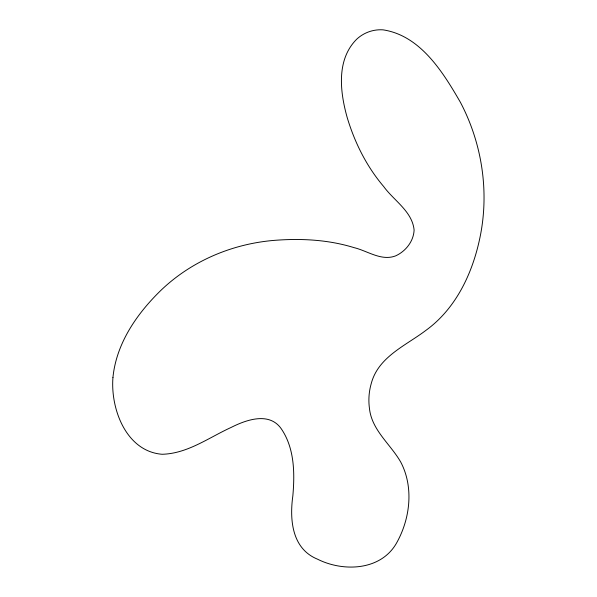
<?xml version="1.0" encoding="UTF-8"?>
<svg xmlns="http://www.w3.org/2000/svg" width="597" height="597" viewBox="0 0 597 597"><rect width="100%" height="100%" fill="white"/><g stroke="black" fill="none" stroke-linecap="round" stroke-linejoin="round"><path stroke-width="0.9" d="M112.952 377.431C110.378 408.841 126.146 451.347 162.048 454.272C187.488 453.675 208.659 437.676 231.002 427.497C246.113 419.855 269.09 411.579 281.157 428.609C294.59 448.131 294.843 473.197 292.836 495.943C289.515 519.674 291.888 548.755 317.507 559.173C342.939 571.971 380.043 570.777 396.02 543.964C410.094 519.674 414.139 487.577 400.759 462.123C390.49 444.071 371.655 430.198 369.431 408.236A60.066 60.066 0 0 1 371.244 383.565C378.274 356.752 405.848 345.626 425.959 330.328C455.533 308.91 472.048 274.269 479.578 239.345C489.652 193.167 482.398 144.056 460.406 102.311C443.049 72.222 420.46 35.514 383.058 29.85A35.133 35.133 0 0 0 356.715 39.193C336.066 59.76 340.029 92.147 347.245 117.713C354.76 142.728 366.692 166.593 383.684 186.533C393.901 200.667 412.243 211.353 414.109 230.017C413.631 241.3 405.706 251.3 395.617 255.882C381.296 261.352 367.565 250.867 353.999 247.621C328.425 239.718 301.261 238.278 274.702 240.337C232.464 243.703 191.443 260.979 160.794 290.47C136.84 313.761 116.325 343.372 112.952 377.431"/></g></svg>
